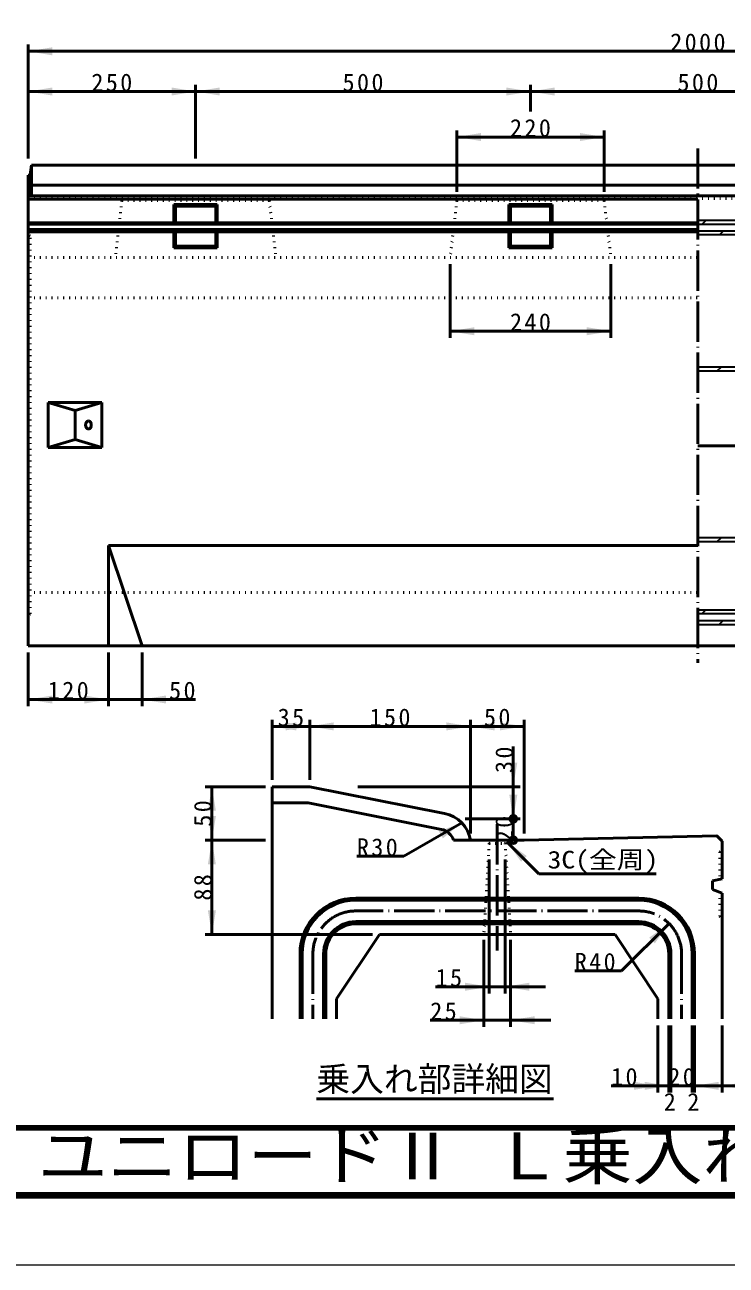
# Model space of a CAD drawing. Units: millimetres, scale not verified. Extents: x -2102 to 2102, y -1485 to 1485.
# Drawn here: x -205 to 842, y -1485 to 367 of the extents above; entities that cross this region are included whole.
import ezdxf
from ezdxf.enums import TextEntityAlignment as Align

# ---------------------------------------------------------------- set-up
doc = ezdxf.new("R2010")
doc.units = ezdxf.units.MM
doc.header["$LTSCALE"] = 5
doc.linetypes.add('DOTTED', pattern=[1.75, 0.25, -1.5])
doc.linetypes.add('LONG_DASHED_DOTTED', pattern=[15.25, 12, -1.5, 0.25, -1.5])
doc.layers.add('0-0_V-nasSTD', color=7, linetype='Continuous', lineweight=35)
doc.layers.add('0-1_0', color=7, linetype='Continuous', lineweight=50)
doc.styles.add('ＭＳ ゴシック', font='')
doc.styles.get('ＭＳ ゴシック').set_extended_font_data('MS Gothic')

msp = doc.modelspace()

# ---------------------------------------------------------------- linework, layer by layer
at = {"layer": '0-0_V-nasSTD'}
for p, q in [((799.825, 75.772), (901.825, 75.772)), ((806.259, 69.772), (812.259, 75.772)), ((799.825, 69.772), (901.825, 69.772)), ((799.825, 59.772), (901.825, 59.772)), ((832.185, 53.772), (838.185, 59.772)), ((901.825, 53.772), (799.825, 53.772)), ((799.825, -143.228), (901.825, -143.228)), ((828.743, -149.228), (834.743, -143.228)), ((799.825, -149.228), (901.825, -149.228)), ((799.825, -398.228), (901.825, -398.228)), ((799.825, -404.228), (901.825, -404.228)), ((828.743, -404.228), (834.743, -398.228)), ((799.825, -506.228), (901.825, -506.228)), ((901.825, -512.228), (799.825, -512.228)), ((805.596, -512.228), (811.596, -506.228)), ((799.825, -522.228), (901.825, -522.228)), ((799.825, -528.228), (901.825, -528.228)), ((831.523, -528.228), (837.523, -522.228))]:
    msp.add_line(p, q, dxfattribs=at)
at = {"layer": '0-0_V-nasSTD', "lineweight": 50}
for p, q in [((1902.825, -261.561), (799.825, -261.561)), ((488.134, -1069.176), (512.134, -1069.176)), ((512.134, -1069.176), (572.134, -1069.176)), ((480.134, -1119.176), (520.134, -1119.176)), ((520.134, -1119.176), (580.134, -1119.176))]:
    msp.add_line(p, q, dxfattribs=at)
at = {"layer": '0-0_V-nasSTD', "lineweight": 100}
msp.add_line((-1997.5, -1380), (1997.5, -1380), dxfattribs=at)
at = {"layer": '0-0_V-nasSTD', "lineweight": 18}
for points in [[(-2102.5, -1485), (-2102.5, 1485), (2102.5, 1485), (2102.5, -1485)], [(-2002.5, -1385), (-2002.5, 1385), (2002.5, 1385), (2002.5, -1385)]]:
    msp.add_lwpolyline(points, close=True, dxfattribs=at)
at = {"layer": '0-0_V-nasSTD', "lineweight": 50}
for centre in [(524.134, -818.376), (524.134, -850.376)]:
    msp.add_circle(centre, 5, dxfattribs=at)
msp.add_arc((412.973, -857.592), 47.71, 8.69924, 79.64595, dxfattribs=at)
at = {"layer": '0-0_V-nasSTD'}
for points in [[(-200.175, 327.772), (-164.175, 321.772), (-164.175, 333.772)], [(-200.175, 267.772), (-164.175, 261.772), (-164.175, 273.772)], [(13.825, 261.772), (13.825, 273.772), (49.825, 267.772)], [(49.825, 267.772), (85.825, 261.772), (85.825, 273.772)], [(513.825, 261.772), (513.825, 273.772), (549.825, 267.772)], [(549.825, 267.772), (585.825, 261.772), (585.825, 273.772)], [(439.825, 199.772), (475.825, 193.772), (475.825, 205.772)], [(623.825, 193.772), (623.825, 205.772), (659.825, 199.772)], [(429.825, -90.228), (465.825, -96.228), (465.825, -84.228)], [(633.825, -96.228), (633.825, -84.228), (669.825, -90.228)], [(-200.175, -640.228), (-164.175, -646.228), (-164.175, -634.228)], [(-116.175, -646.228), (-116.175, -634.228), (-80.175, -640.228)], [(-30.175, -640.228), (5.825, -646.228), (5.825, -634.228)], [(164.134, -680.376), (200.134, -686.376), (200.134, -674.376)], [(184.134, -686.376), (184.134, -674.376), (220.134, -680.376)], [(220.134, -680.376), (256.134, -686.376), (256.134, -674.376)], [(424.134, -686.376), (424.134, -674.376), (460.134, -680.376)], [(460.134, -680.376), (496.134, -686.376), (496.134, -674.376)], [(504.134, -686.376), (504.134, -674.376), (540.134, -680.376)], [(518.134, -734.376), (524.134, -770.376), (530.134, -734.376)], [(68.134, -806.376), (74.134, -770.376), (80.134, -806.376)], [(518.134, -782.376), (524.134, -818.376), (530.134, -782.376)], [(68.134, -814.376), (74.134, -850.376), (80.134, -814.376)], [(413.016, -837.15), (419.016, -847.542), (447.193, -824.346)], [(68.134, -886.376), (74.134, -850.376), (80.134, -886.376)], [(514.534, -852.776), (535.747, -882.474), (544.233, -873.989)], [(68.134, -955.176), (74.134, -991.176), (80.134, -955.176)], [(726.891, -995.934), (735.376, -1004.419), (756.589, -974.721)], [(452.134, -1075.176), (452.134, -1063.176), (488.134, -1069.176)], [(512.134, -1069.176), (548.134, -1075.176), (548.134, -1063.176)], [(444.134, -1125.176), (444.134, -1113.176), (480.134, -1119.176)], [(520.134, -1119.176), (556.134, -1125.176), (556.134, -1113.176)], [(704.134, -1223.176), (704.134, -1211.176), (740.134, -1217.176)], [(720.134, -1223.176), (720.134, -1211.176), (756.134, -1217.176)], [(794.534, -1217.176), (830.534, -1223.176), (830.534, -1211.176)], [(836.134, -1217.176), (872.134, -1223.176), (872.134, -1211.176)]]:
    msp.add_solid(points, dxfattribs=at)
at = {"layer": '0-1_0'}
for p, q in [((-200.175, 167.772), (-200.175, 337.772)), ((-200.175, 327.772), (1799.825, 327.772)), ((-200.175, 267.772), (49.825, 267.772)), ((49.825, 167.772), (49.825, 277.772)), ((49.825, 267.772), (549.825, 267.772)), ((549.825, 237.772), (549.825, 277.772)), ((549.825, 267.772), (1049.825, 267.772)), ((439.825, 117.772), (439.825, 209.772)), ((659.825, 117.772), (659.825, 209.772)), ((439.825, 199.772), (659.825, 199.772)), ((-195.175, 157.772), (-197.175, 142.772)), ((-195.175, 157.772), (1794.825, 157.772)), ((-195.175, 157.772), (-195.175, 111.772)), ((-200.175, 142.772), (-200.175, -560.228)), ((-200.175, 127.772), (1799.825, 127.772)), ((-200.175, 111.772), (1799.825, 111.772)), ((-200.175, 106.772), (799.825, 106.772)), ((17.525, 99.072), (82.125, 99.072)), ((17.525, 99.072), (19.825, 96.772)), ((17.525, 99.072), (17.525, 71.787)), ((19.825, 96.772), (79.825, 96.772)), ((19.825, 96.772), (19.825, 71.787)), ((79.825, 96.772), (82.125, 99.072)), ((79.825, 96.772), (79.825, 71.787)), ((82.125, 99.072), (82.125, 71.787)), ((517.525, 99.072), (582.125, 99.072)), ((517.525, 99.072), (519.825, 96.772)), ((517.525, 99.072), (517.525, 71.787)), ((519.825, 96.772), (579.825, 96.772)), ((519.825, 96.772), (519.825, 71.787)), ((579.825, 96.772), (582.125, 99.072)), ((579.825, 96.772), (579.825, 71.787)), ((582.125, 99.072), (582.125, 71.787)), ((-200.175, 71.787), (799.825, 71.787)), ((-200.175, 69.772), (799.825, 69.772)), ((-200.175, 61.772), (799.825, 61.772)), ((-200.175, 58.413), (799.825, 58.413)), ((17.525, 58.413), (17.525, 34.472)), ((19.825, 58.413), (19.825, 36.772)), ((79.825, 58.413), (79.825, 36.772)), ((82.125, 58.413), (82.125, 34.472)), ((517.525, 58.413), (517.525, 34.472)), ((519.825, 58.413), (519.825, 36.772)), ((579.825, 58.413), (579.825, 36.772)), ((582.125, 58.413), (582.125, 34.472)), ((17.525, 34.472), (19.825, 36.772)), ((17.525, 34.472), (82.125, 34.472)), ((19.825, 36.772), (79.825, 36.772)), ((79.825, 36.772), (82.125, 34.472)), ((517.525, 34.472), (519.825, 36.772)), ((517.525, 34.472), (582.125, 34.472)), ((519.825, 36.772), (579.825, 36.772)), ((579.825, 36.772), (582.125, 34.472)), ((429.825, 9.772), (429.825, -100.228)), ((669.825, 9.772), (669.825, -100.228)), ((429.825, -90.228), (669.825, -90.228)), ((-170.175, -196.728), (-170.175, -263.728)), ((-170.175, -196.728), (-90.175, -196.728)), ((-90.175, -196.728), (-90.175, -263.728)), ((-130.175, -208.728), (-130.175, -251.728)), ((-170.175, -263.728), (-90.175, -263.728)), ((-80.175, -410.228), (-80.175, -560.228)), ((-80.175, -410.228), (-30.175, -560.228)), ((-80.175, -410.228), (799.825, -410.228)), ((-200.175, -560.228), (1799.825, -560.228)), ((-200.175, -570.228), (-200.175, -650.228)), ((-80.175, -570.228), (-80.175, -650.228)), ((-30.175, -570.228), (-30.175, -650.228)), ((49.825, -640.228), (-30.175, -640.228)), ((164.134, -760.376), (164.134, -670.376)), ((164.134, -680.376), (220.134, -680.376)), ((220.134, -760.376), (220.134, -670.376)), ((220.134, -680.376), (460.134, -680.376)), ((460.134, -840.376), (460.134, -670.376)), ((460.134, -680.376), (540.134, -680.376)), ((540.134, -840.376), (540.134, -670.376)), ((524.134, -710.376), (524.134, -770.376)), ((154.134, -770.376), (64.134, -770.376)), ((74.134, -850.376), (74.134, -770.376)), ((220.134, -770.376), (164.134, -770.376)), ((164.134, -770.376), (164.134, -1117.176)), ((421.548, -810.658), (220.134, -770.376)), ((292.134, -770.376), (534.134, -770.376)), ((524.134, -770.376), (524.134, -818.376)), ((217.758, -794.376), (164.134, -794.376)), ((416.841, -834.192), (217.758, -794.376)), ((360.59, -874.346), (447.193, -824.346)), ((452.134, -818.376), (534.134, -818.376)), ((524.134, -818.376), (524.134, -850.376)), ((154.134, -850.376), (64.134, -850.376)), ((74.134, -991.176), (74.134, -850.376)), ((434.981, -850.376), (540.134, -850.376)), ((836.134, -907.952), (836.134, -851.976)), ((514.534, -852.776), (562.245, -900.486)), ((360.59, -874.346), (290.59, -874.346)), ((488.134, -879.176), (488.134, -1079.176)), ((512.134, -879.176), (512.134, -1079.176)), ((737.245, -900.486), (562.245, -900.486)), ((821.734, -911.176), (836.134, -907.952)), ((821.734, -923.976), (821.734, -911.176)), ((821.734, -923.976), (836.134, -929.349)), ((711.334, -936.776), (288.934, -936.776)), ((711.334, -939.976), (288.934, -939.976)), ((836.134, -929.349), (836.134, -1117.176)), ((711.334, -971.976), (288.934, -971.976)), ((711.334, -975.176), (288.934, -975.176)), ((685.878, -1045.431), (756.589, -974.721)), ((314.134, -991.176), (64.134, -991.176)), ((324.134, -991.176), (260.134, -1087.176)), ((324.134, -991.176), (676.134, -991.176)), ((480.134, -999.176), (480.134, -1129.176)), ((520.134, -999.176), (520.134, -1129.176)), ((676.134, -991.176), (740.134, -1087.176)), ((205.734, -1117.176), (205.734, -1019.976)), ((208.934, -1117.176), (208.934, -1019.976)), ((240.934, -1117.176), (240.934, -1019.976)), ((244.134, -1117.176), (244.134, -1019.976)), ((756.134, -1117.176), (756.134, -1019.976)), ((759.334, -1117.176), (759.334, -1019.976)), ((791.334, -1117.176), (791.334, -1019.976)), ((794.534, -1117.176), (794.534, -1019.976)), ((685.878, -1045.431), (615.878, -1045.431)), ((408.134, -1069.176), (488.134, -1069.176)), ((260.134, -1087.176), (260.134, -1117.176)), ((740.134, -1087.176), (740.134, -1117.176)), ((400.134, -1119.176), (480.134, -1119.176)), ((740.134, -1127.176), (740.134, -1227.176)), ((756.134, -1127.176), (756.134, -1227.176)), ((759.334, -1127.176), (759.334, -1227.176)), ((791.334, -1127.176), (791.334, -1227.176)), ((794.534, -1127.176), (794.534, -1227.176)), ((836.134, -1127.176), (836.134, -1227.176)), ((670.134, -1217.176), (740.134, -1217.176)), ((740.134, -1217.176), (756.134, -1217.176)), ((906.134, -1217.176), (836.134, -1217.176)), ((230.124, -1236.506), (584.133, -1236.506))]:
    msp.add_line(p, q, dxfattribs=at)
at = {"layer": '0-1_0', "linetype": 'LONG_DASHED_DOTTED'}
for p, q in [((799.825, 182.772), (799.825, -585.228)), ((500.134, -826.376), (500.134, -1015.176)), ((711.334, -955.976), (288.934, -955.976)), ((224.934, -1019.976), (224.934, -1117.176)), ((775.334, -1019.976), (775.334, -1117.176))]:
    msp.add_line(p, q, dxfattribs=at)
at = {"layer": '0-1_0', "linetype": 'DOTTED'}
for p, q in [((-200.175, 107.772), (1799.825, 107.772)), ((-60.175, 104.772), (-70.175, 19.772)), ((-60.175, 104.772), (-63.175, 107.772)), ((159.825, 104.772), (169.825, 19.772)), ((439.825, 104.772), (429.825, 19.772)), ((439.825, 104.772), (436.825, 107.772)), ((659.825, 104.772), (662.825, 107.772)), ((-197.175, 51.772), (-200.175, 53.772)), ((-197.175, -512.228), (-197.175, 51.772)), ((-200.175, 29.772), (-197.175, 31.772)), ((-200.175, 19.772), (799.825, 19.772)), ((-200.175, -40.228), (799.825, -40.228)), ((-200.175, -480.228), (799.825, -480.228)), ((-200.175, -490.228), (-197.175, -492.228)), ((-197.175, -512.228), (-200.175, -514.228)), ((488.134, -855.176), (483.334, -850.376)), ((512.134, -855.176), (516.934, -850.376)), ((488.134, -855.176), (480.134, -991.176)), ((488.134, -855.176), (512.134, -855.176)), ((512.134, -855.176), (520.134, -991.176)), ((832.454, -867.976), (836.134, -864.296)), ((832.454, -867.976), (832.454, -908.776))]:
    msp.add_line(p, q, dxfattribs=at)
at = {"layer": '0-1_0', "lineweight": 100}
msp.add_line((-1997.5, -1280), (1997.5, -1280), dxfattribs=at)
at = {"layer": '0-1_0'}
for points in [[(-200.175, 142.772), (-197.175, 142.772), (-197.175, 111.772)], [(-170.175, -196.728), (-130.175, -208.728), (-90.175, -196.728)], [(-170.175, -263.728), (-130.175, -251.728), (-90.175, -263.728)], [(-200.175, -640.228), (-80.175, -640.228), (-30.175, -640.228)], [(540.134, -850.376), (828.134, -843.976), (836.134, -851.976)], [(756.134, -1217.176), (759.334, -1217.176), (791.334, -1217.176), (794.534, -1217.176), (836.134, -1217.176)]]:
    msp.add_lwpolyline(points, dxfattribs=at)
at = {"layer": '0-1_0', "linetype": 'DOTTED'}
for points in [[(-60.175, 104.772), (159.825, 104.772), (162.825, 107.772)], [(439.825, 104.772), (659.825, 104.772), (669.825, 19.772)], [(832.454, -927.976), (832.454, -963.976), (836.134, -967.656)]]:
    msp.add_lwpolyline(points, dxfattribs=at)
at = {"layer": '0-1_0'}
for centre, radius, start, end in [((412.134, -857.726), 24, 17.83486, 78.69007), ((288.934, -1019.976), 83.2, 90, 180), ((288.934, -1019.976), 80, 90, 180), ((711.334, -1019.976), 83.2, 0, 90), ((711.334, -1019.976), 80, 0, 90), ((288.934, -1019.976), 48, 90, 180), ((288.934, -1019.976), 44.8, 90, 180), ((711.334, -1019.976), 48, 0, 90), ((711.334, -1019.976), 44.8, 0, 90)]:
    msp.add_arc(centre, radius, start, end, dxfattribs=at)
at = {"layer": '0-1_0', "linetype": 'LONG_DASHED_DOTTED'}
for centre, start, end in [((288.934, -1019.976), 90, 180), ((711.334, -1019.976), 0, 90)]:
    msp.add_arc(centre, 64, start, end, dxfattribs=at)
at = {"layer": '0-1_0'}
msp.add_ellipse((-110.175, -230.228), major_axis=(0, 6), ratio=0.707107, dxfattribs=at)

# ---------------------------------------------------------------- texts
at = {"layer": '0-0_V-nasSTD', "style": 'ＭＳ ゴシック'}
for s, height, width, p in [('3C(全周)', 26.39, 1.15, (575.245, -900.486)), ('ユニロードⅡ Ｌ乗入れＡ', 69.65, 1.1, (-186.018, -1377.53))]:
    msp.add_text(s, height=height, dxfattribs=dict(at, width=width)).set_placement(p, align=Align.BOTTOM_LEFT)
for s, height, p in [('乗入れ部詳細図', 36.95, (230.124, -1236.506)), ('2', 26.39, (748.734, -1262.176)), ('2', 26.39, (783.934, -1262.176))]:
    msp.add_text(s, height=height, dxfattribs=at).set_placement(p, align=Align.BOTTOM_LEFT)
at = {"layer": '0-0_V-nasSTD', "char_height": 26.39, "attachment_point": 7, "style": 'ＭＳ ゴシック'}
for s, insert in [('\\T1.2;2000', (758.425, 327.772)), ('\\T1.2;250', (-105.775, 267.772)), ('\\T1.2;500', (269.225, 267.772)), ('\\T1.2;500', (769.225, 267.772)), ('\\T1.2;220', (519.225, 199.772)), ('\\T1.2;240', (519.225, -90.228)), ('\\T1.2;120', (-170.775, -640.228)), ('\\T1.2;50', (10.225, -640.232)), ('\\T1.2;35', (172.334, -680.376)), ('\\T1.2;150', (309.534, -680.376)), ('\\T1.2;50', (480.334, -680.376)), ('\\T1.2;R30', (290.59, -874.346)), ('\\T1.2;R40', (615.878, -1045.431)), ('\\T1.2;15', (408.134, -1069.176)), ('\\T1.2;25', (400.134, -1119.176)), ('\\T1.2;10', (670.134, -1217.176)), ('\\T1.2;20', (755.534, -1217.176))]:
    msp.add_mtext(s, dxfattribs=dict(at, insert=insert))
at = {"layer": '0-0_V-nasSTD', "char_height": 26.39, "attachment_point": 7, "rotation": 90, "style": 'ＭＳ ゴシック'}
for s, insert in [('\\T1.2;30', (524.134, -749.976)), ('\\T1.2;50', (74.134, -830.176)), ('\\T1.2;20', (524.134, -853.395)), ('\\T1.2;88', (74.134, -940.576))]:
    msp.add_mtext(s, dxfattribs=dict(at, insert=insert))

doc.saveas('drawing.dxf')
